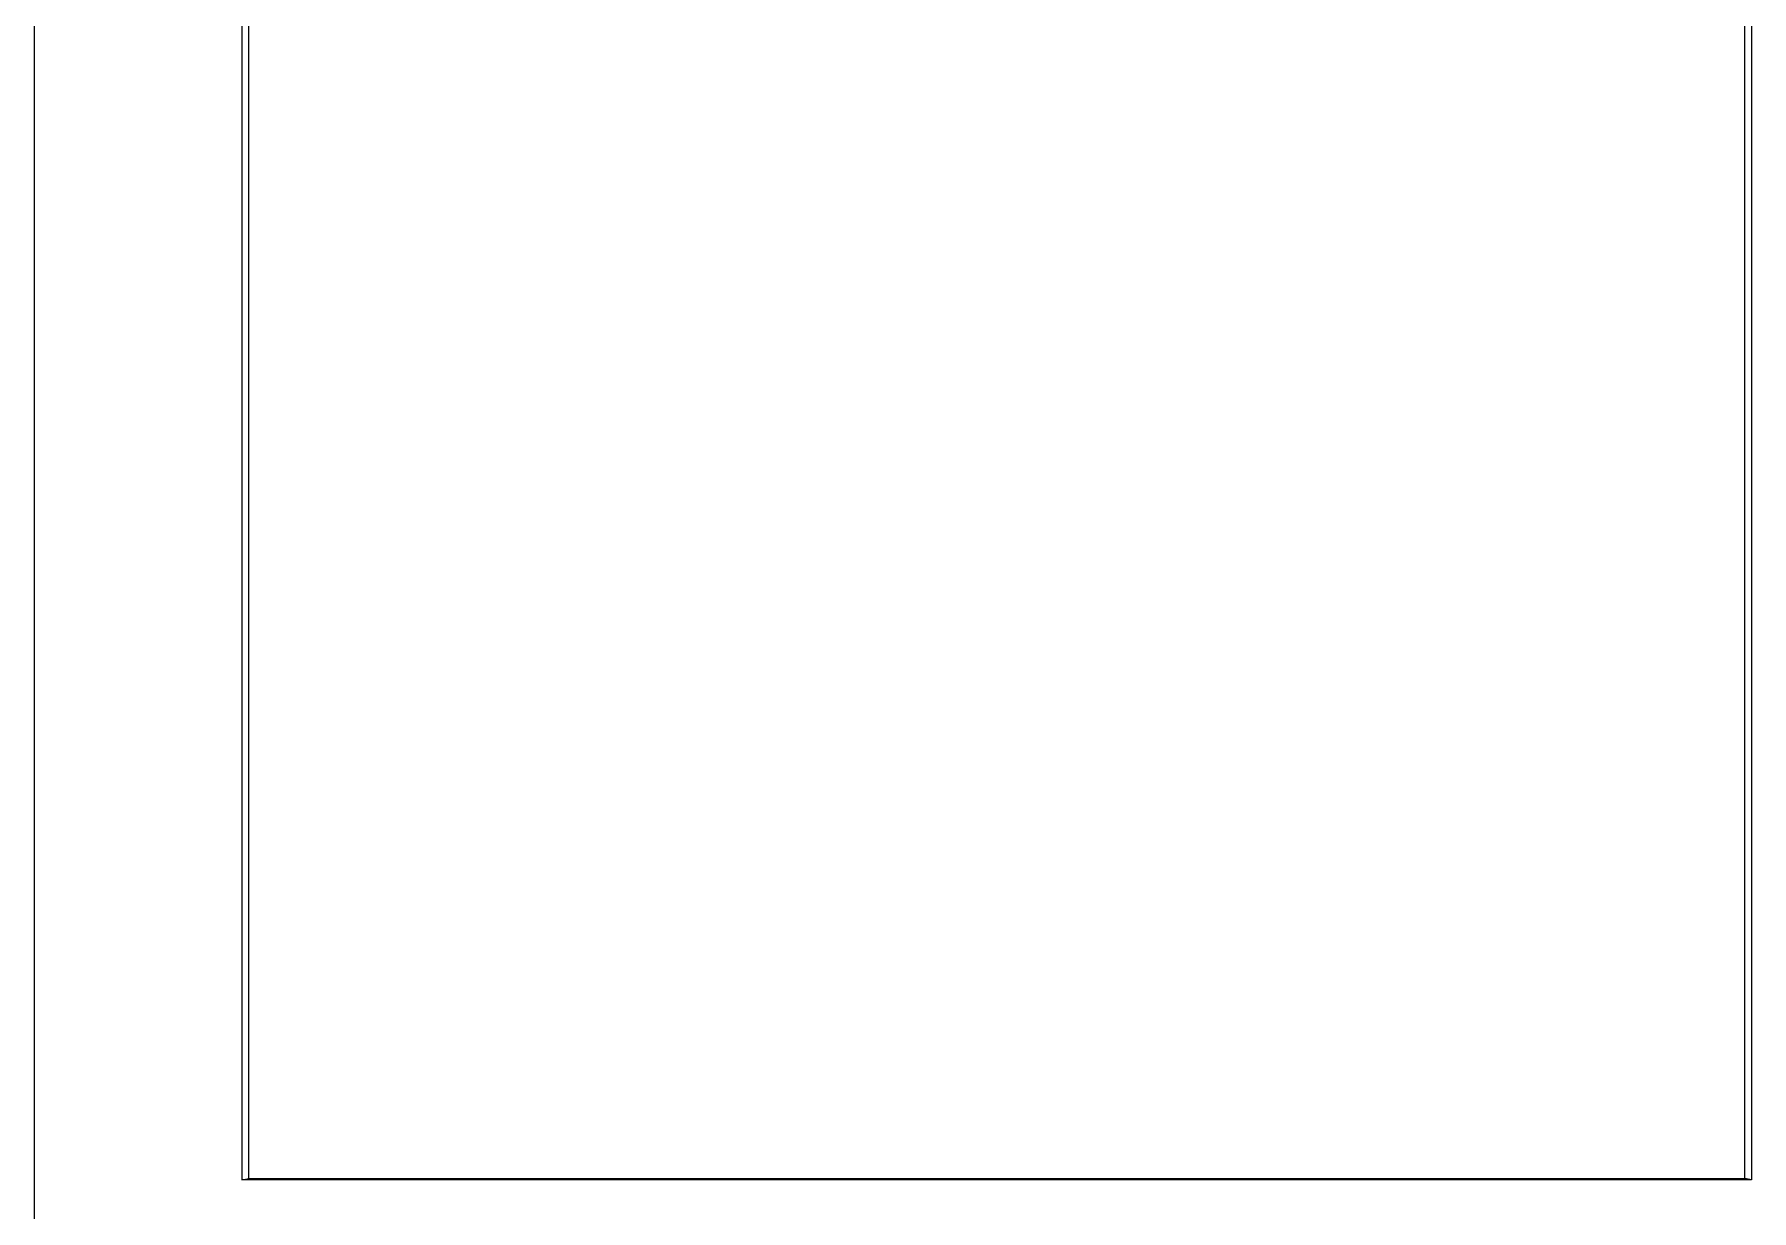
# Model space of a CAD drawing. Extents: x -2333 to 4564, y -5034 to 5704.
# Drawn here: x 3030.5 to 3100.8, y 2354.2 to 2402.4 of the extents above; entities that cross this region are included whole.
import ezdxf

# ---------------------------------------------------------------- set-up
doc = ezdxf.new("R2010")
doc.units = 0
doc.header["$LTSCALE"] = 10
doc.header["$MEASUREMENT"] = 0
doc.layers.get('0').update_dxf_attribs({"linetype": 'CONTINUOUS'})

msp = doc.modelspace()

# ---------------------------------------------------------------- linework, layer by layer
at = {"color": 7, "linetype": 'Continuous'}
for p, q in [((3030.47183, 2346.5225), (3030.47183, 2490.65848)), ((3038.97917, 2483.5308), (3038.97917, 2355.49611)), ((3100.84123, 2483.5308), (3100.84123, 2355.49611)), ((3039.2598, 2355.5521), (3039.2598, 2480.3232)), ((3100.5606, 2355.5521), (3100.5606, 2480.3232)), ((3038.97917, 2355.49611), (3039.2598, 2355.5521)), ((3100.84123, 2355.49611), (3038.97917, 2355.49611)), ((3039.2598, 2355.5521), (3100.5606, 2355.5521)), ((3100.84123, 2355.49611), (3100.5606, 2355.5521))]:
    msp.add_line(p, q, dxfattribs=at)

doc.saveas('drawing.dxf')
